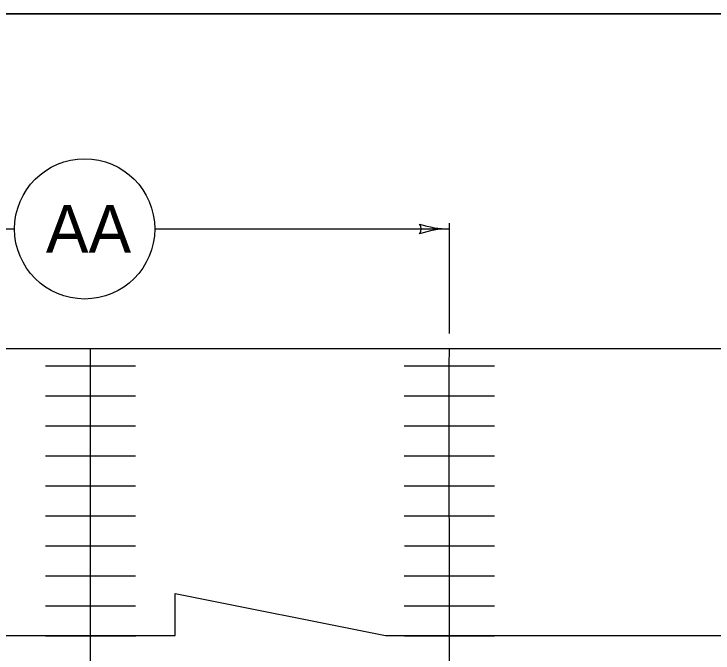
# Model space of a CAD drawing. Extents: x 1007 to 1035.5, y 1000.5 to 1021.5.
# Drawn here: x 1018.088 to 1021.011, y 1018.829 to 1021.5 of the extents above; entities that cross this region are included whole.
import ezdxf

# ---------------------------------------------------------------- set-up
doc = ezdxf.new("R2010")
doc.units = 0
for name, color, linetype in [('Level 1', 7, 'Continuous'), ('Level 10', 7, 'Continuous'), ('Level 11', 7, 'Continuous')]:
    doc.layers.add(name, color=color, linetype=linetype)

msp = doc.modelspace()

# ---------------------------------------------------------------- linework, layer by layer
at = {"layer": 'Level 1'}
for p, q in [((1019.9087, 1020.1641), (1019.9087, 1020.6257)), ((1016.8587, 1020.6016), (1018.0905, 1020.6016)), ((1018.6768, 1020.6016), (1019.9087, 1020.6016)), ((1007.6459, 1020.1016), (1023.1587, 1020.1016)), ((1018.4086, 1020.0298), (1018.4087, 1020.1014)), ((1019.9086, 1020.0298), (1019.9087, 1020.1015)), ((1018.2203, 1020.0298), (1018.5969, 1020.0298)), ((1018.4087, 1017.7014), (1018.4086, 1020.0298)), ((1019.7203, 1020.0298), (1020.0969, 1020.0298)), ((1019.9087, 1017.7015), (1019.9086, 1020.0298)), ((1019.9087, 1017.7015), (1019.9086, 1020.0298)), ((1018.2204, 1019.9043), (1018.5969, 1019.9043)), ((1019.7204, 1019.9044), (1020.0969, 1019.9044)), ((1018.2204, 1019.7788), (1018.597, 1019.7788)), ((1019.7204, 1019.7789), (1020.097, 1019.7788)), ((1018.2204, 1019.6532), (1018.597, 1019.6532)), ((1019.7204, 1019.6533), (1020.097, 1019.6533)), ((1018.2203, 1019.5278), (1018.597, 1019.5279)), ((1019.7203, 1019.5279), (1020.097, 1019.528)), ((1018.2204, 1019.4023), (1018.5969, 1019.4023)), ((1019.7204, 1019.4023), (1020.0969, 1019.4024)), ((1018.2205, 1019.2768), (1018.597, 1019.2768)), ((1019.7205, 1019.2768), (1020.097, 1019.2768)), ((1018.2204, 1019.1513), (1018.5969, 1019.1513)), ((1019.7204, 1019.1513), (1020.0969, 1019.1513)), ((1018.7618, 1018.9016), (1018.7618, 1019.0778)), ((1018.7618, 1019.0778), (1019.6422, 1018.9016)), ((1018.2204, 1019.0258), (1018.5969, 1019.0258)), ((1019.7204, 1019.0259), (1020.0969, 1019.0259)), ((1012.6851, 1018.9016), (1018.7618, 1018.9016)), ((1018.2205, 1018.9003), (1018.5971, 1018.9003)), ((1019.6422, 1018.9016), (1023.1587, 1018.9016)), ((1019.7205, 1018.9004), (1020.0971, 1018.9004))]:
    msp.add_line(p, q, dxfattribs=at)
msp.add_circle((1018.3837, 1020.6016), 0.2931, dxfattribs=at)
for centre, radius, start, end in [((1019.76, 1020.6015), 0.0313, 318.7746, 40.8913), ((1019.9087, 1020.9924), 0.3909, 251.3472, 269.9939), ((1019.9087, 1020.2106), 0.3909, 90, 108.6688), ((1019.9087, 1020.2106), 0.3909, 89.9878, 90)]:
    msp.add_arc(centre, radius, start, end, dxfattribs=at)
at = {"layer": 'Level 10'}
msp.add_line((1007, 1021.5), (1035.5, 1021.5), dxfattribs=at)
at = {"layer": 'Level 11'}
msp.add_lwpolyline([(1007, 1000.5), (1035.5, 1000.5), (1035.5, 1021.5), (1007, 1021.5)], close=True, dxfattribs=at)

# ---------------------------------------------------------------- texts
at = {"layer": 'Level 1'}
msp.add_text('AA', height=0.2, dxfattribs=at).set_placement((1018.2215, 1020.5016))

doc.saveas('drawing.dxf')
